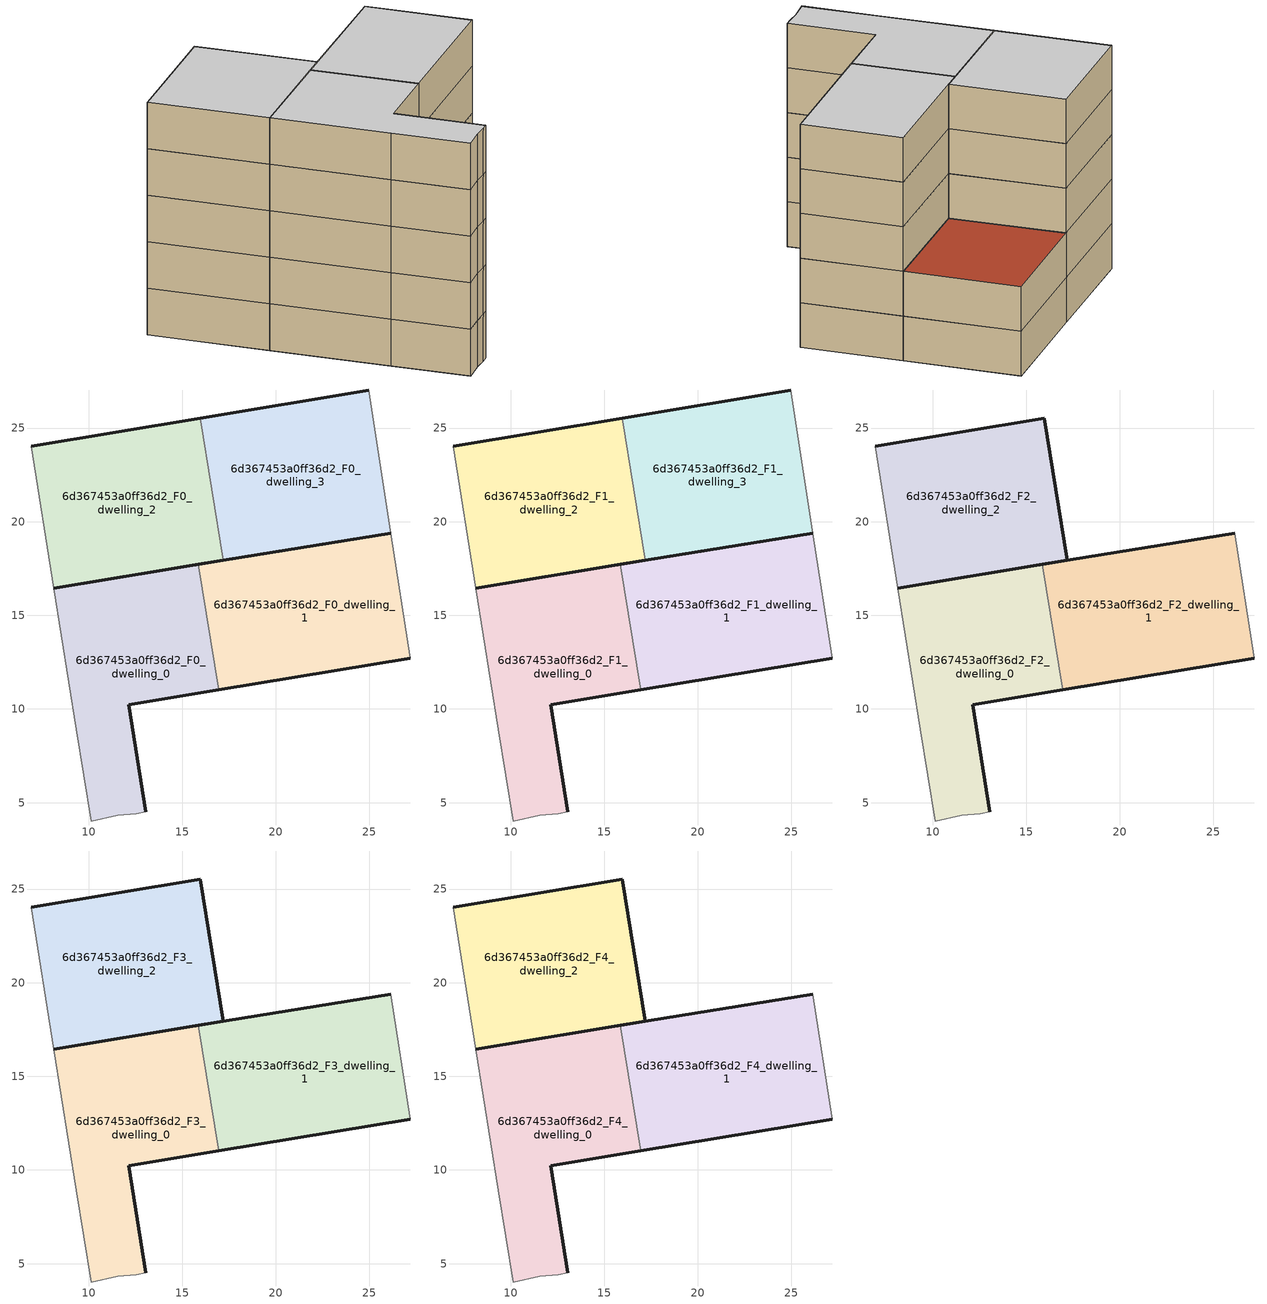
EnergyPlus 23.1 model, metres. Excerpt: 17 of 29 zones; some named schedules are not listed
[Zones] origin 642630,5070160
6d367453a0ff36d2_F0_dwelling_0
 floor ground (EU_floor_Construction): 13.05,4.52 12.16,10.22 16.96,11.02 15.86,17.71 8.16,16.46 9.35,8.92 10.15,4.02 11.55,4.32 12.55,4.42 z0
 wall outside (EU_wall_Construction): 8.16,16.46 15.86,17.71 / 16.96,11.02 12.16,10.22 13.05,4.52 z0:3
 wall adiabatic (EU_wall_Construction): 13.05,4.52 12.55,4.42 11.55,4.32 10.15,4.02 9.35,8.92 8.16,16.46 z0:3
 wall to 6d367453a0ff36d2_F0_dwelling_1 (EU_wall_Construction): 15.86,17.71 16.96,11.02 z0:3
6d367453a0ff36d2_F0_dwelling_1
 floor ground (EU_floor_Construction): 27.17,12.72 26.14,19.39 15.86,17.71 16.96,11.02 z0
 wall outside (EU_wall_Construction): 15.86,17.71 26.14,19.39 / 27.17,12.72 16.96,11.02 z0:3
 wall adiabatic (EU_wall_Construction): 26.14,19.39 27.17,12.72 z0:3
6d367453a0ff36d2_F0_dwelling_2
 floor ground (EU_floor_Construction): 17.19,17.93 15.95,25.53 6.95,24.03 8.16,16.46 z0
 wall outside (EU_wall_Construction): 6.95,24.03 15.95,25.53 / 17.19,17.93 8.16,16.46 z0:3
 wall adiabatic (EU_wall_Construction): 8.16,16.46 6.95,24.03 z0:3
 wall to 6d367453a0ff36d2_F0_dwelling_3 (EU_wall_Construction): 15.95,25.53 17.19,17.93 z0:3
6d367453a0ff36d2_F0_dwelling_3
 floor ground (EU_floor_Construction): 26.14,19.39 24.97,27.03 15.95,25.53 17.19,17.93 z0
 wall outside (EU_wall_Construction): 15.95,25.53 24.97,27.03 / 26.14,19.39 17.19,17.93 z0:3
 wall adiabatic (EU_wall_Construction): 24.97,27.03 26.14,19.39 z0:3
6d367453a0ff36d2_F1_dwelling_0
 floor to 6d367453a0ff36d2_F0_dwelling_0 (EU_floor_Construction): 13.05,4.52 12.16,10.22 16.96,11.02 15.86,17.71 8.16,16.46 9.35,8.92 10.15,4.02 11.55,4.32 12.55,4.42 z3
 wall outside (EU_wall_Construction): 8.16,16.46 15.86,17.71 / 16.96,11.02 12.16,10.22 13.05,4.52 z3:6
 wall adiabatic (EU_wall_Construction): 13.05,4.52 12.55,4.42 11.55,4.32 10.15,4.02 9.35,8.92 8.16,16.46 z3:6
 wall to 6d367453a0ff36d2_F1_dwelling_1 (EU_wall_Construction): 15.86,17.71 16.96,11.02 z3:6
6d367453a0ff36d2_F1_dwelling_1
 floor to 6d367453a0ff36d2_F0_dwelling_1 (EU_floor_Construction): 27.17,12.72 26.14,19.39 15.86,17.71 16.96,11.02 z3
 wall outside (EU_wall_Construction): 15.86,17.71 26.14,19.39 / 27.17,12.72 16.96,11.02 z3:6
 wall adiabatic (EU_wall_Construction): 26.14,19.39 27.17,12.72 z3:6
6d367453a0ff36d2_F1_dwelling_2
 floor to 6d367453a0ff36d2_F0_dwelling_2 (EU_floor_Construction): 17.19,17.93 15.95,25.53 6.95,24.03 8.16,16.46 z3
 wall outside (EU_wall_Construction): 6.95,24.03 15.95,25.53 / 17.19,17.93 8.16,16.46 z3:6
 wall adiabatic (EU_wall_Construction): 8.16,16.46 6.95,24.03 z3:6
 wall to 6d367453a0ff36d2_F1_dwelling_3 (EU_wall_Construction): 15.95,25.53 17.19,17.93 z3:6
6d367453a0ff36d2_F1_dwelling_3
 floor to 6d367453a0ff36d2_F0_dwelling_3 (EU_floor_Construction): 26.14,19.39 24.97,27.03 15.95,25.53 17.19,17.93 z3
 wall outside (EU_wall_Construction): 15.95,25.53 24.97,27.03 / 26.14,19.39 17.19,17.93 z3:6
 wall adiabatic (EU_wall_Construction): 24.97,27.03 26.14,19.39 z3:6
 roof outside (EU_roof_Construction): 24.97,27.03 26.14,19.39 17.19,17.93 15.95,25.53 z6
6d367453a0ff36d2_F2_dwelling_0
 floor to 6d367453a0ff36d2_F1_dwelling_0 (EU_floor_Construction): 13.05,4.52 12.16,10.22 16.96,11.02 15.86,17.71 8.16,16.46 9.35,8.92 10.15,4.02 11.55,4.32 12.55,4.42 z6
 wall outside (EU_wall_Construction): 8.16,16.46 15.86,17.71 / 16.96,11.02 12.16,10.22 13.05,4.52 z6:9
 wall adiabatic (EU_wall_Construction): 13.05,4.52 12.55,4.42 11.55,4.32 10.15,4.02 9.35,8.92 8.16,16.46 z6:9
 wall to 6d367453a0ff36d2_F2_dwelling_1 (EU_wall_Construction): 15.86,17.71 16.96,11.02 z6:9
6d367453a0ff36d2_F2_dwelling_1
 floor to 6d367453a0ff36d2_F1_dwelling_1 (EU_floor_Construction): 27.17,12.72 26.14,19.39 15.86,17.71 16.96,11.02 z6
 wall outside (EU_wall_Construction): 15.86,17.71 26.14,19.39 / 27.17,12.72 16.96,11.02 z6:9
 wall adiabatic (EU_wall_Construction): 26.14,19.39 27.17,12.72 z6:9
6d367453a0ff36d2_F2_dwelling_2
 floor to 6d367453a0ff36d2_F1_dwelling_2 (EU_floor_Construction): 17.19,17.93 15.95,25.53 6.95,24.03 8.16,16.46 z6
 wall outside (EU_wall_Construction): 6.95,24.03 15.95,25.53 17.19,17.93 8.16,16.46 z6:9
 wall adiabatic (EU_wall_Construction): 8.16,16.46 6.95,24.03 z6:9
6d367453a0ff36d2_F3_dwelling_0
 floor to 6d367453a0ff36d2_F2_dwelling_0 (EU_floor_Construction): 13.05,4.52 12.16,10.22 16.96,11.02 15.86,17.71 8.16,16.46 9.35,8.92 10.15,4.02 11.55,4.32 12.55,4.42 z9
 wall outside (EU_wall_Construction): 8.16,16.46 15.86,17.71 / 16.96,11.02 12.16,10.22 13.05,4.52 z9:12
 wall adiabatic (EU_wall_Construction): 13.05,4.52 12.55,4.42 11.55,4.32 10.15,4.02 9.35,8.92 8.16,16.46 z9:12
 wall to 6d367453a0ff36d2_F3_dwelling_1 (EU_wall_Construction): 15.86,17.71 16.96,11.02 z9:12
6d367453a0ff36d2_F3_dwelling_1
 floor to 6d367453a0ff36d2_F2_dwelling_1 (EU_floor_Construction): 27.17,12.72 26.14,19.39 15.86,17.71 16.96,11.02 z9
 wall outside (EU_wall_Construction): 15.86,17.71 26.14,19.39 / 27.17,12.72 16.96,11.02 z9:12
 wall adiabatic (EU_wall_Construction): 26.14,19.39 27.17,12.72 z9:12
6d367453a0ff36d2_F3_dwelling_2
 floor to 6d367453a0ff36d2_F2_dwelling_2 (EU_floor_Construction): 17.19,17.93 15.95,25.53 6.95,24.03 8.16,16.46 z9
 wall outside (EU_wall_Construction): 6.95,24.03 15.95,25.53 17.19,17.93 8.16,16.46 z9:12
 wall adiabatic (EU_wall_Construction): 8.16,16.46 6.95,24.03 z9:12
6d367453a0ff36d2_F4_dwelling_0
 floor to 6d367453a0ff36d2_F3_dwelling_0 (EU_floor_Construction): 13.05,4.52 12.16,10.22 16.96,11.02 15.86,17.71 8.16,16.46 9.35,8.92 10.15,4.02 11.55,4.32 12.55,4.42 z12
 wall outside (EU_wall_Construction): 8.16,16.46 15.86,17.71 / 16.96,11.02 12.16,10.22 13.05,4.52 z12:15
 wall adiabatic (EU_wall_Construction): 13.05,4.52 12.55,4.42 11.55,4.32 10.15,4.02 9.35,8.92 8.16,16.46 z12:15
 wall to 6d367453a0ff36d2_F4_dwelling_1 (EU_wall_Construction): 15.86,17.71 16.96,11.02 z12:15
 ceiling to 6d367453a0ff36d2_F5_dwelling_0 (EU_floor_Construction): 15.86,17.71 16.96,11.02 12.16,10.22 13.05,4.52 12.55,4.42 11.55,4.32 10.15,4.02 9.35,8.92 8.16,16.46 z15
6d367453a0ff36d2_F4_dwelling_1
 floor to 6d367453a0ff36d2_F3_dwelling_1 (EU_floor_Construction): 27.17,12.72 26.14,19.39 15.86,17.71 16.96,11.02 z12
 wall outside (EU_wall_Construction): 15.86,17.71 26.14,19.39 / 27.17,12.72 16.96,11.02 z12:15
 wall adiabatic (EU_wall_Construction): 26.14,19.39 27.17,12.72 z12:15
 ceiling to 6d367453a0ff36d2_F5_dwelling_1 (EU_floor_Construction): 26.14,19.39 27.17,12.72 16.96,11.02 15.86,17.71 z15
6d367453a0ff36d2_F4_dwelling_2
 floor to 6d367453a0ff36d2_F3_dwelling_2 (EU_floor_Construction): 17.19,17.93 15.95,25.53 6.95,24.03 8.16,16.46 z12
 wall outside (EU_wall_Construction): 6.95,24.03 15.95,25.53 17.19,17.93 8.16,16.46 z12:15
 wall adiabatic (EU_wall_Construction): 8.16,16.46 6.95,24.03 z12:15
 ceiling to 6d367453a0ff36d2_F5_dwelling_2 (EU_floor_Construction): 15.95,25.53 17.19,17.93 8.16,16.46 6.95,24.03 z15
[Building]
EU S2 Campaign: North Axis=0; Terrain=City; Solar Distribution=FullExterior
[Site:Location]
Lyon-Bron: Latitude=45.75; Longitude=5; Time Zone=1; Elevation=198
[SizingPeriod:WeatherFileDays]
AnnualSizingPeriod: Begin Month=1; Begin Day of Month=1; End Month=12; End Day of Month=31; Day of Week for Start Day=Monday; Use Weather File Daylight Saving Period=No; Use Weather File Rain and Snow Indicators=No
[MATERIAL]
EU_InternalMass_Material: Roughness=MediumRough; Thickness=0.1; Conductivity=1; Density=1800; Specific Heat=900; Thermal Absorptance=0.9; Solar Absorptance=0.7; Visible Absorptance=0.7
[MATERIAL:NOMASS] Roughness=MediumRough; Thermal Absorptance=0.9; Solar Absorptance=0.7; Visible Absorptance=0.7
Name | Thermal Resistance
EU_wall_NoMass | 0.776494
EU_roof_NoMass | 0.486893
EU_floor_NoMass | 0.421597
[CONSTRUCTION]
EU_wall_Construction: EU_wall_NoMass
EU_roof_Construction: EU_roof_NoMass
EU_floor_Construction: EU_floor_NoMass
EU_InternalMass_Construction: EU_InternalMass_Material
[ZONE] Type=1; Multiplier=1; Ceiling Height=autocalculate; Floor Area=autocalculate; Part of Total Floor Area=Yes
Name | Volume
6d367453a0ff36d2_F0_dwelling_0; 6d367453a0ff36d2_F1_dwelling_0; 6d367453a0ff36d2_F2_dwelling_0; 6d367453a0ff36d2_F3_dwelling_0; 6d367453a0ff36d2_F4_dwelling_0 | 210.667
6d367453a0ff36d2_F0_dwelling_1; 6d367453a0ff36d2_F1_dwelling_1; 6d367453a0ff36d2_F2_dwelling_1; 6d367453a0ff36d2_F3_dwelling_1; 6d367453a0ff36d2_F4_dwelling_1 | 210.694
6d367453a0ff36d2_F0_dwelling_2; 6d367453a0ff36d2_F1_dwelling_2; 6d367453a0ff36d2_F2_dwelling_2; 6d367453a0ff36d2_F3_dwelling_2; 6d367453a0ff36d2_F4_dwelling_2 | 210.705
6d367453a0ff36d2_F0_dwelling_3; 6d367453a0ff36d2_F1_dwelling_3 | 210.682
[INTERNALMASS] Construction=EU_InternalMass_Construction
Name | Zone or ZoneList | Surface Area
6d367453a0ff36d2_F0_dwelling_0_EU_InternalMass | 6d367453a0ff36d2_F0_dwelling_0 | 70.2221
6d367453a0ff36d2_F0_dwelling_1_EU_InternalMass | 6d367453a0ff36d2_F0_dwelling_1 | 70.2311
6d367453a0ff36d2_F0_dwelling_2_EU_InternalMass | 6d367453a0ff36d2_F0_dwelling_2 | 70.2352
6d367453a0ff36d2_F0_dwelling_3_EU_InternalMass | 6d367453a0ff36d2_F0_dwelling_3 | 70.2271
6d367453a0ff36d2_F1_dwelling_0_EU_InternalMass | 6d367453a0ff36d2_F1_dwelling_0 | 70.2221
6d367453a0ff36d2_F1_dwelling_1_EU_InternalMass | 6d367453a0ff36d2_F1_dwelling_1 | 70.2311
6d367453a0ff36d2_F1_dwelling_2_EU_InternalMass | 6d367453a0ff36d2_F1_dwelling_2 | 70.2352
6d367453a0ff36d2_F1_dwelling_3_EU_InternalMass | 6d367453a0ff36d2_F1_dwelling_3 | 70.2271
6d367453a0ff36d2_F2_dwelling_0_EU_InternalMass | 6d367453a0ff36d2_F2_dwelling_0 | 93.6429
6d367453a0ff36d2_F2_dwelling_1_EU_InternalMass | 6d367453a0ff36d2_F2_dwelling_1 | 93.6407
6d367453a0ff36d2_F2_dwelling_2_EU_InternalMass | 6d367453a0ff36d2_F2_dwelling_2 | 93.6363
6d367453a0ff36d2_F3_dwelling_0_EU_InternalMass | 6d367453a0ff36d2_F3_dwelling_0 | 93.6429
6d367453a0ff36d2_F3_dwelling_1_EU_InternalMass | 6d367453a0ff36d2_F3_dwelling_1 | 93.6407
6d367453a0ff36d2_F3_dwelling_2_EU_InternalMass | 6d367453a0ff36d2_F3_dwelling_2 | 93.6363
6d367453a0ff36d2_F4_dwelling_0_EU_InternalMass | 6d367453a0ff36d2_F4_dwelling_0 | 93.6429
6d367453a0ff36d2_F4_dwelling_1_EU_InternalMass | 6d367453a0ff36d2_F4_dwelling_1 | 93.6407
6d367453a0ff36d2_F4_dwelling_2_EU_InternalMass | 6d367453a0ff36d2_F4_dwelling_2 | 93.6363
[OTHEREQUIPMENT] Fuel Type=Electricity; Design Level Calculation Method=Watts/Area; Power per Zone Floor Area=1; Fraction Latent=0; Fraction Radiant=0; Fraction Lost=0; Carbon Dioxide Generation Rate=0; EndUse Subcategory=EU_Step8_InternalGains
Name | Zone or ZoneList or Space or SpaceList | Schedule
EU_Step8_InternalGain_6d367453a0ff36d2_F0_dwelling_0_f000 | 6d367453a0ff36d2_F0_dwelling_0 | EU_Step8_GainSchedule_6d367453a0ff36d2_F0_dwelling_0_f000
EU_Step8_InternalGain_6d367453a0ff36d2_F0_dwelling_1_f000 | 6d367453a0ff36d2_F0_dwelling_1 | EU_Step8_GainSchedule_6d367453a0ff36d2_F0_dwelling_1_f000
EU_Step8_InternalGain_6d367453a0ff36d2_F0_dwelling_2_f000 | 6d367453a0ff36d2_F0_dwelling_2 | EU_Step8_GainSchedule_6d367453a0ff36d2_F0_dwelling_2_f000
EU_Step8_InternalGain_6d367453a0ff36d2_F0_dwelling_3_f000 | 6d367453a0ff36d2_F0_dwelling_3 | EU_Step8_GainSchedule_6d367453a0ff36d2_F0_dwelling_3_f000
EU_Step8_InternalGain_6d367453a0ff36d2_F1_dwelling_0_f000 | 6d367453a0ff36d2_F1_dwelling_0 | EU_Step8_GainSchedule_6d367453a0ff36d2_F1_dwelling_0_f000
EU_Step8_InternalGain_6d367453a0ff36d2_F1_dwelling_1_f000 | 6d367453a0ff36d2_F1_dwelling_1 | EU_Step8_GainSchedule_6d367453a0ff36d2_F1_dwelling_1_f000
EU_Step8_InternalGain_6d367453a0ff36d2_F1_dwelling_2_f000 | 6d367453a0ff36d2_F1_dwelling_2 | EU_Step8_GainSchedule_6d367453a0ff36d2_F1_dwelling_2_f000
EU_Step8_InternalGain_6d367453a0ff36d2_F1_dwelling_3_f000 | 6d367453a0ff36d2_F1_dwelling_3 | EU_Step8_GainSchedule_6d367453a0ff36d2_F1_dwelling_3_f000
EU_Step8_InternalGain_6d367453a0ff36d2_F2_dwelling_0_f000 | 6d367453a0ff36d2_F2_dwelling_0 | EU_Step8_GainSchedule_6d367453a0ff36d2_F2_dwelling_0_f000
EU_Step8_InternalGain_6d367453a0ff36d2_F2_dwelling_1_f000 | 6d367453a0ff36d2_F2_dwelling_1 | EU_Step8_GainSchedule_6d367453a0ff36d2_F2_dwelling_1_f000
EU_Step8_InternalGain_6d367453a0ff36d2_F2_dwelling_2_f000 | 6d367453a0ff36d2_F2_dwelling_2 | EU_Step8_GainSchedule_6d367453a0ff36d2_F2_dwelling_2_f000
EU_Step8_InternalGain_6d367453a0ff36d2_F3_dwelling_0_f000 | 6d367453a0ff36d2_F3_dwelling_0 | EU_Step8_GainSchedule_6d367453a0ff36d2_F3_dwelling_0_f000
EU_Step8_InternalGain_6d367453a0ff36d2_F3_dwelling_1_f000 | 6d367453a0ff36d2_F3_dwelling_1 | EU_Step8_GainSchedule_6d367453a0ff36d2_F3_dwelling_1_f000
EU_Step8_InternalGain_6d367453a0ff36d2_F3_dwelling_2_f000 | 6d367453a0ff36d2_F3_dwelling_2 | EU_Step8_GainSchedule_6d367453a0ff36d2_F3_dwelling_2_f000
EU_Step8_InternalGain_6d367453a0ff36d2_F4_dwelling_0_f000 | 6d367453a0ff36d2_F4_dwelling_0 | EU_Step8_GainSchedule_6d367453a0ff36d2_F4_dwelling_0_f000
EU_Step8_InternalGain_6d367453a0ff36d2_F4_dwelling_1_f000 | 6d367453a0ff36d2_F4_dwelling_1 | EU_Step8_GainSchedule_6d367453a0ff36d2_F4_dwelling_1_f000
EU_Step8_InternalGain_6d367453a0ff36d2_F4_dwelling_2_f000 | 6d367453a0ff36d2_F4_dwelling_2 | EU_Step8_GainSchedule_6d367453a0ff36d2_F4_dwelling_2_f000
[ZONEVENTILATION:DESIGNFLOWRATE] Schedule=EU_AlwaysOn; Design Flow Rate Calculation Method=AirChanges/Hour; Air Changes per Hour=0.693814; Ventilation Type=Natural; Fan Pressure Rise=0; Fan Total Efficiency=1; Constant Term Coefficient=1; Temperature Term Coefficient=0; Velocity Term Coefficient=0; Velocity Squared Term Coefficient=0; Minimum Indoor Temperature=-100; Maximum Indoor Temperature=100; Delta Temperature=-100; Minimum Outdoor Temperature=-100; Maximum Outdoor Temperature=100; Maximum Wind Speed=40
Name | Zone or ZoneList or Space or SpaceList
EU_ConstantAir_6d367453a0ff36d2_F0_dwelling_0 | 6d367453a0ff36d2_F0_dwelling_0
EU_ConstantAir_6d367453a0ff36d2_F0_dwelling_1 | 6d367453a0ff36d2_F0_dwelling_1
EU_ConstantAir_6d367453a0ff36d2_F0_dwelling_2 | 6d367453a0ff36d2_F0_dwelling_2
EU_ConstantAir_6d367453a0ff36d2_F0_dwelling_3 | 6d367453a0ff36d2_F0_dwelling_3
EU_ConstantAir_6d367453a0ff36d2_F1_dwelling_0 | 6d367453a0ff36d2_F1_dwelling_0
EU_ConstantAir_6d367453a0ff36d2_F1_dwelling_1 | 6d367453a0ff36d2_F1_dwelling_1
EU_ConstantAir_6d367453a0ff36d2_F1_dwelling_2 | 6d367453a0ff36d2_F1_dwelling_2
EU_ConstantAir_6d367453a0ff36d2_F1_dwelling_3 | 6d367453a0ff36d2_F1_dwelling_3
EU_ConstantAir_6d367453a0ff36d2_F2_dwelling_0 | 6d367453a0ff36d2_F2_dwelling_0
EU_ConstantAir_6d367453a0ff36d2_F2_dwelling_1 | 6d367453a0ff36d2_F2_dwelling_1
EU_ConstantAir_6d367453a0ff36d2_F2_dwelling_2 | 6d367453a0ff36d2_F2_dwelling_2
EU_ConstantAir_6d367453a0ff36d2_F3_dwelling_0 | 6d367453a0ff36d2_F3_dwelling_0
EU_ConstantAir_6d367453a0ff36d2_F3_dwelling_1 | 6d367453a0ff36d2_F3_dwelling_1
EU_ConstantAir_6d367453a0ff36d2_F3_dwelling_2 | 6d367453a0ff36d2_F3_dwelling_2
EU_ConstantAir_6d367453a0ff36d2_F4_dwelling_0 | 6d367453a0ff36d2_F4_dwelling_0
EU_ConstantAir_6d367453a0ff36d2_F4_dwelling_1 | 6d367453a0ff36d2_F4_dwelling_1
EU_ConstantAir_6d367453a0ff36d2_F4_dwelling_2 | 6d367453a0ff36d2_F4_dwelling_2
[HVACTEMPLATE:THERMOSTAT] Constant Heating Setpoint=20; Constant Cooling Setpoint=50
EU_HeatOnly_6d367453a0ff36d2_F0_dwelling_0; EU_HeatOnly_6d367453a0ff36d2_F0_dwelling_1; EU_HeatOnly_6d367453a0ff36d2_F0_dwelling_2; EU_HeatOnly_6d367453a0ff36d2_F0_dwelling_3; EU_HeatOnly_6d367453a0ff36d2_F1_dwelling_0; EU_HeatOnly_6d367453a0ff36d2_F1_dwelling_1; EU_HeatOnly_6d367453a0ff36d2_F1_dwelling_2; EU_HeatOnly_6d367453a0ff36d2_F1_dwelling_3; EU_HeatOnly_6d367453a0ff36d2_F2_dwelling_0; EU_HeatOnly_6d367453a0ff36d2_F2_dwelling_1; EU_HeatOnly_6d367453a0ff36d2_F2_dwelling_2; EU_HeatOnly_6d367453a0ff36d2_F3_dwelling_0; EU_HeatOnly_6d367453a0ff36d2_F3_dwelling_1; EU_HeatOnly_6d367453a0ff36d2_F3_dwelling_2; EU_HeatOnly_6d367453a0ff36d2_F4_dwelling_0; EU_HeatOnly_6d367453a0ff36d2_F4_dwelling_1; EU_HeatOnly_6d367453a0ff36d2_F4_dwelling_2; EU_HeatOnly_6d367453a0ff36d2_F5_dwelling_0; EU_HeatOnly_6d367453a0ff36d2_F5_dwelling_1; EU_HeatOnly_6d367453a0ff36d2_F5_dwelling_2; EU_HeatOnly_6d367453a0ff36d2_F6_dwelling_0; EU_HeatOnly_6d367453a0ff36d2_F6_dwelling_1; EU_HeatOnly_6d367453a0ff36d2_F6_dwelling_2; EU_HeatOnly_6d367453a0ff36d2_F7_dwelling_0; EU_HeatOnly_6d367453a0ff36d2_F7_dwelling_1; EU_HeatOnly_6d367453a0ff36d2_F7_dwelling_2; EU_HeatOnly_6d367453a0ff36d2_F8_dwelling_0; EU_HeatOnly_6d367453a0ff36d2_F8_dwelling_1; EU_HeatOnly_6d367453a0ff36d2_F8_dwelling_2
